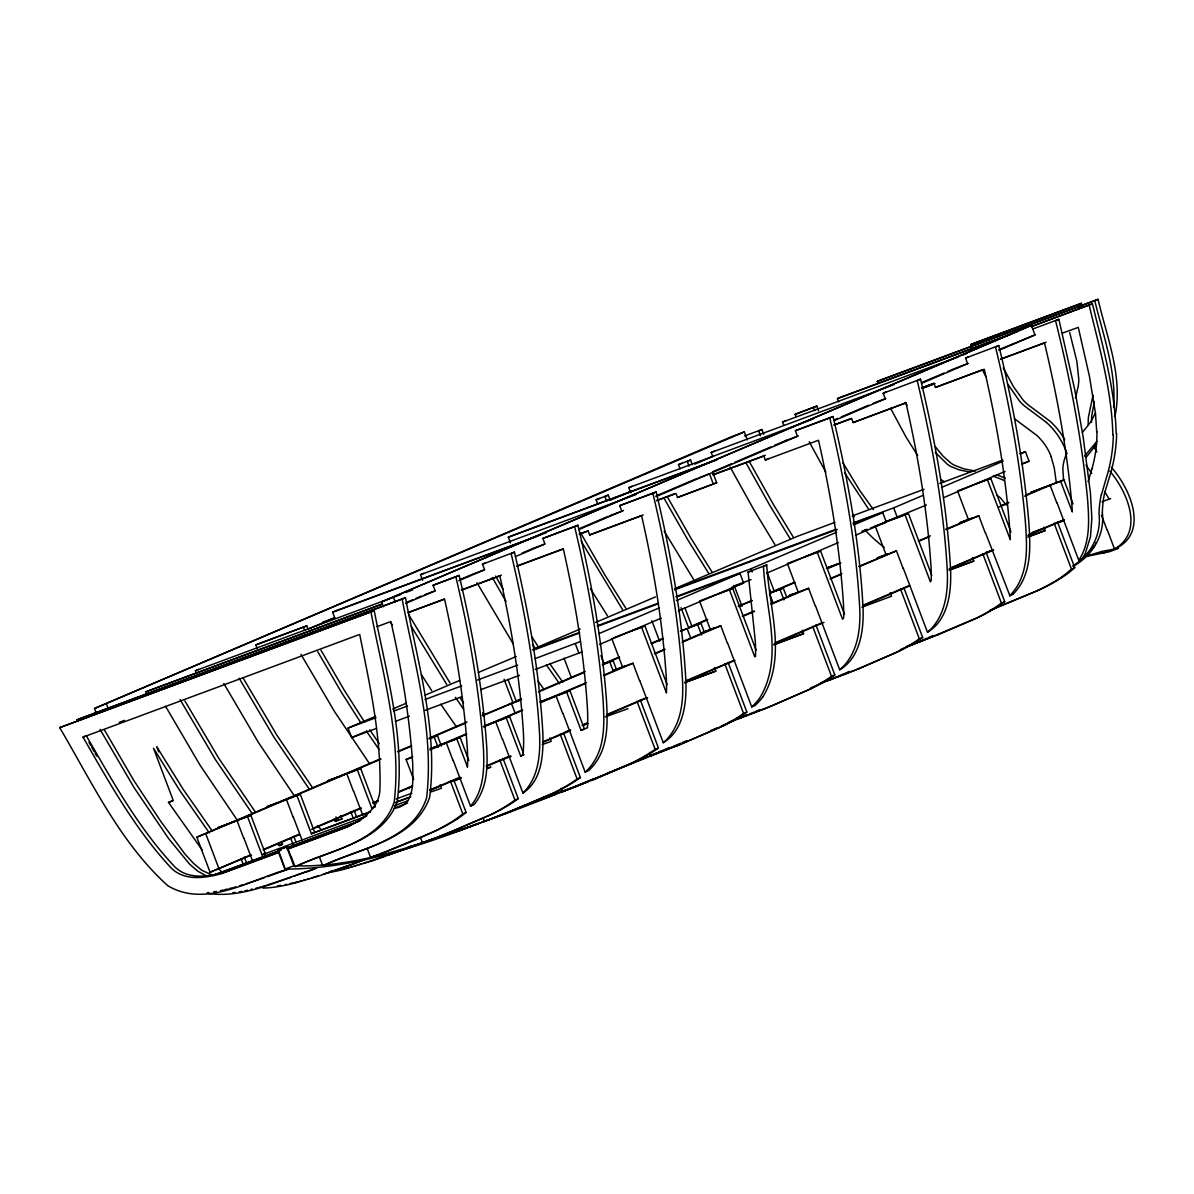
<?xml version="1.0" encoding="UTF-8"?>
<svg xmlns="http://www.w3.org/2000/svg" width="1194" height="1194" viewBox="0 0 1194 1194"><rect width="100%" height="100%" fill="white"/><g stroke="black" fill="none" stroke-linecap="round" stroke-linejoin="round"><path stroke-width="1.5" d="M1102.301 512.33C1105.151 534.599 1092.689 555.344 1073.525 566.165M1113.629 407.423C1116.36 370.946 1103.301 335.618 1094.764 300.694L1098.047 299.291C1106.569 336.215 1122.196 374.14 1115.703 412.602A51.864 48.566 66.9 0 1 1114.509 416.646M522.823 754.892L520.703 756.101L506.271 717.878L509.554 716.475L523.345 752.951M1093.017 395.229L1088.435 417.184A52.029 48.73 66.9 0 0 1088.301 425.362M1094.376 401.572L1091.719 415.781A52.029 48.73 66.9 0 0 1091.525 422.303M1101.435 494.704L1106.36 477.839A153.653 143.907 66.9 0 0 1113.36 434.914M1075.481 397.975L1078.122 386.737A45.432 42.551 66.9 0 0 1078.794 379.319L1076.854 361.289L1069.705 332.499M1091.853 469.033L1088.092 481.54M1062.451 333.096L1078.286 327.395L1089.406 376.11L1095.435 412.975L1090.704 422.064L1082.421 432.422M1066.72 453.571L1065.705 455.884A40.745 38.163 66.9 0 0 1062.824 468.675L1063.585 480.391M1086.033 457.436L1096.614 444.108M1078.764 560.299C1090.495 542.598 1089.047 520.151 1087.63 499.943C1081.928 439.437 1070.272 379.632 1055.571 320.708L1058.869 319.305L1074.824 390.095L1083.152 436.989L1090.406 492.779L1091.853 518.375L1090.48 536.793L1085.316 553.3L1082.062 558.896L1078.764 560.299L1057.003 502.674M1084.51 456.138L1096.958 441.347M762.742 697.057C787.264 657.461 768.996 607.895 766.742 564.956L748.071 572.06L755.354 641.805A175.712 164.563 66.9 0 1 755.489 656.461M470.54 806.174C484.257 790.144 484.421 767.638 483.391 747.698C479.451 690.042 469.212 632.984 455.839 576.821L459.123 575.418C472.496 631.581 482.749 688.639 486.689 746.295C487.719 766.235 487.555 788.741 473.824 804.771L470.54 806.174L453.198 760.294M1072.66 565.941C1090.779 555.076 1101.555 534.882 1099.002 513.733A101.147 94.729 66.9 0 1 1101.271 494.659M522.927 793.025C538.897 777.578 540.539 753.832 539.509 732.952C535.867 672.416 525.076 612.507 511.136 553.553L514.42 552.15C528.449 611.641 539.419 672.118 542.852 733.22C543.509 754.011 542.121 780.712 522.927 793.025L502.599 739.22M985.632 533.121L1009.84 595.582A60.327 56.491 66.9 0 0 1017.228 586.164C1028.676 566.911 1026.84 543.419 1025.392 521.987C1020.243 462.944 1009.467 404.527 995.497 346.976L998.796 345.573C1012.915 403.766 1023.795 462.839 1028.84 522.554C1030.168 543.36 1031.676 566.135 1020.512 584.747A60.327 56.491 66.9 0 1 1013.124 594.164M1013.139 594.179L1009.408 596.03M585.194 772.234L585.747 771.697A63.61 59.581 66.9 0 0 592.925 763.294C605.448 744.952 604.313 721.474 603.089 700.311C598.597 641.73 588.254 583.747 574.627 526.644L577.911 525.241C591.687 582.956 602.134 641.581 606.507 700.818C607.627 721.37 608.418 744.131 596.194 761.876A63.61 59.581 66.9 0 1 589.03 770.279L585.194 772.234L562.986 713.445M1070.719 569.657L1074.719 567.598L1057.377 521.718M1074.719 567.598L1074.018 568.254A90.251 84.52 66.9 0 1 1065.764 574.956L1065.555 575.12A194.98 182.607 66.9 0 1 1041.258 588.896M663.282 742.713C681.013 727.37 683.669 702.251 682.505 680.252C678.834 617.164 667.431 554.747 652.894 493.331L656.178 491.928C670.804 553.897 682.416 616.88 685.863 680.55C686.729 702.565 683.908 730.28 663.282 742.713L639.82 680.67M927.484 632.253C945.663 616.805 948.439 591.269 947.2 568.926C943.454 505.361 931.932 442.467 917.246 380.587L920.544 379.185C935.305 441.631 947.036 505.077 950.558 569.239C951.514 591.612 948.499 619.671 927.484 632.253L903.306 568.254M839.695 669.804C857.531 654.79 860.799 629.939 859.71 608.015C856.217 543.852 844.516 480.376 829.77 417.93L833.054 416.527C847.889 479.525 859.799 543.554 863.053 608.298C863.844 630.268 860.307 657.625 839.695 669.804L815.472 605.716M453.69 779.622L466.093 812.442L462.451 814.129A108.55 101.669 66.9 0 1 454.302 820.129L453.168 820.89A209.965 196.637 66.9 0 1 435.482 830.815M466.093 812.442L465.735 812.726A108.55 101.669 66.9 0 1 457.586 818.726M1087.689 553.538L1085.674 555.12M503.137 758.653L518.226 798.622L514.584 800.293A132.459 124.057 66.9 0 1 505.614 806.383L505.48 806.487A229.009 214.472 66.9 0 1 489.644 815.204L450.72 832.084M518.226 798.622L517.883 798.89A132.459 124.057 66.9 0 1 508.913 804.98L508.763 805.084A229.009 214.472 66.9 0 1 492.943 813.801L440.899 835.904M1000.632 603.612L1004.706 601.612L986.035 552.21M1004.706 601.612L1003.93 602.209A134.683 126.146 66.9 0 1 995.826 607.731M640.283 699.893L658.431 747.951L654.849 749.578A201.562 188.771 66.9 0 1 631.387 763.19M1062.257 576.523L1062.481 576.374A90.251 84.52 66.9 0 0 1070.734 569.672M366.901 815.592L364.424 817.323M742.608 714.146L746.862 712.057L728.086 662.386M746.862 712.057L745.907 712.743A155.474 145.608 66.9 0 1 737.444 718.176L737.161 718.355M815.95 624.999L834.815 674.938L830.696 676.938A207.681 194.503 66.9 0 1 808.219 689.878L771.249 706.161M833.979 675.535L834.815 674.938M457.601 818.741L456.451 819.487A209.965 196.637 66.9 0 1 438.765 829.412L417.213 839.248L377.752 854.919M363.528 817.905L360.678 819.696M995.826 607.731L994.542 608.522A234.233 219.383 66.9 0 1 978.214 617.432L920.35 641.685M913.216 643.566L912.888 643.76A244.695 229.158 66.9 0 1 899.246 651.163L852.635 671.237M359.663 820.308L348.603 826.308L287.799 848.889M1107.256 529.793L1114.524 549.031C1144.792 531.673 1127.091 491.465 1109.793 471.078M435.497 830.86L384.931 852.188M631.462 763.324L591.552 780.622M634.745 761.921L574.15 787.339M720.221 727.176L680.117 744.563M811.562 688.595L764.861 708.684M1038.034 590.463L990.244 610.328M1041.332 589.045L989.96 610.283M928.604 637.447L933.066 635.506M910.709 644.67L915.171 642.73M919.678 641.342L927.111 638.103M906.231 646.596L909.216 645.312M918.186 641.984L908.947 645.969L937.574 634.909M906.186 647.163L919.843 641.715M900.291 649.685L904.768 647.775M96.311 713.281L94.505 708.505L732.34 436.362L744.295 431.929L747.31 439.885M94.505 708.505L744.295 431.929M77.535 721.325L76.804 719.952L80.088 718.534L405.467 597.776C417.781 663.043 438.198 730.489 429.631 797.398C414.273 841.128 359.17 847.919 322.783 865.904L319.38 856.919M283.157 871.187L289.023 868.844C251.397 879.217 206.368 908.664 167.891 885.784C120.146 842.785 91.893 782.189 59.7 727.639L374.259 610.686C386.005 673.028 405.482 737.444 397.259 801.323C383.17 841.979 332.365 849.068 298.351 865.381M796.01 416.318L795.025 414.378L816.8 406.109L818.606 410.885M147.086 694.595L146.026 691.819L149.325 690.401L382.334 603.925M196.488 673.52L195.428 670.729L198.726 669.327M257.397 649.148L255.815 644.969L259.098 643.566L306.768 625.88L307.977 629.059M308.977 628.76L334.693 617.776L332.663 612.194L335.947 610.776L546.359 532.688M422.586 580.284L420.482 574.717L423.78 573.314M510.42 542.822L508.301 537.24L511.599 535.837L716.788 459.675M597.716 503.958L596.134 499.779L599.433 498.376M680.043 468.824L678.476 464.645L681.759 463.242M610.03 499.883L608.224 495.107L604.925 496.51L606.731 501.286M692.356 464.75L690.55 459.974L687.266 461.377L689.072 466.153M763.712 434.303L761.906 429.527L758.623 430.944L760.429 435.72M795.025 414.378L816.8 406.109M877.933 382.841L877.247 381.423L880.545 380.02L1098.047 299.291M630.775 492.749L628.85 487.63L632.133 486.227M712.475 455.914L711.176 452.496L714.475 451.093M783.742 425.243L782.548 422.064L785.831 420.646M838.636 401.826L837.427 398.632L840.725 397.229L1017.273 331.708M255.815 644.969L306.768 625.88M972.006 347.32L970.767 344.573L974.065 343.171L1081.376 303.336L1082.257 306.216M610.746 500.002L631.313 491.227M694.759 464.153L713.624 456.108M970.767 344.573L1081.376 303.336M383.378 606.731L381.573 601.955L1031.362 325.38L1034.974 334.932L998.975 350.29M381.573 601.955L1031.362 325.38M424.422 594.836L435.198 590.836L433.094 585.269L459.123 575.418M472.272 574.329L484.6 569.762L482.495 564.18L485.779 562.777M532.658 548.568L544.971 544.001L542.867 538.419L577.911 525.241M609.507 515.778L621.82 511.211L619.716 505.644L656.178 491.928M785.159 440.84L797.473 436.273L795.368 430.691L833.054 416.527M872.978 403.378L885.306 398.796L883.202 393.229L886.485 391.826M955.319 368.245L967.633 363.663L965.528 358.096L968.827 356.693M1031.467 326.619L1092.45 303.798C1102.734 346.454 1115.092 389.334 1116.166 433.482M59.7 727.639L374.259 610.686M76.804 719.952L405.467 597.776M279.292 852.217L221.95 873.501C204.875 878.291 183.249 881.545 169.966 866.71C134.653 828.337 108.878 782.1 83.013 737.131L86.311 735.728C112.4 780.891 138.131 827.576 173.921 865.919C187.249 880.217 208.457 876.694 225.248 872.098L279.112 852.113M407.467 602L412.617 599.791M416.049 598.328L421.183 596.134M460.63 579.314L470.914 574.926M522.345 552.986L532.643 548.583M578.926 528.838L608.074 516.405M656.088 495.913L697.236 478.361M712.669 471.779L731.534 463.735M734.967 462.272L770.966 446.899M774.399 445.437L786.398 440.317M834.412 419.84L837.83 418.378M841.263 416.915L868.695 405.214M921.858 382.528L944.141 373.021M947.573 371.558L954.424 368.633M999.005 349.618L1034.974 334.932M405.721 603.403L434.87 590.97M458.869 580.732L484.585 569.762M515.45 556.583L544.598 544.151M578.896 529.524L623.477 510.495M656.043 496.6L798.353 435.885M834.367 420.527L885.799 398.572M921.813 383.214L968.11 363.454M579.433 534.211L588.164 530.972L589.672 534.942L643.178 514.913M656.76 500.629L675.998 493.495L677.505 497.48L716.684 482.749L712.758 472.406M713.131 474.839L763.817 456.018L765.324 460.003L768.623 458.6M834.188 425.034L851.65 418.557L853.158 422.542L905.873 402.781M921.753 387.96L933.977 383.423L935.484 387.408L982.349 369.827M677.505 497.48L716.684 482.749M202.353 850.232L168.488 802.413L171.772 801.01M376.14 728.534L351.663 737.608L348.066 728.056L375.498 716.34M392.662 709.027L406.378 703.176M425.243 695.117L459.556 680.49M478.421 672.431L516.226 656.506M533.972 648.73L580.165 629.029M595.567 622.462L655.446 596.91M674.983 588.567L798.159 536.016L834.875 522.39M351.663 737.608L367.11 731.026M535.106 658.625L580.463 641.506M599.328 633.462L659.372 607.85M676.52 600.522L739.996 573.448L743.593 583L678.416 610.806M675.804 596.657L750.966 568.762L836.516 532.27M853.62 524.972L882.709 512.554L886.321 522.106L855.516 535.255M853.471 522.793L893.679 507.868L922.768 495.465M941.588 487.436L1003.184 461.153M1020.288 453.854L1025.422 451.66L1029.034 461.227L1022.183 464.138M748.071 572.06L751.429 571.09M766.742 564.956L763.444 566.359C765.697 609.313 783.98 658.879 759.459 698.46A68.162 63.834 66.9 0 1 751.727 706.863L727.653 643.193M535.225 669.476L582.359 651.79M599.507 644.476L661.267 618.134M766.548 573.21L838.412 542.554M885.053 521.972L926.38 505.017M943.484 497.719L1005.079 471.436M613.388 637.82L644.924 625.925L667.118 684.655M683.117 641.342L713.684 628.223L701.415 632.954L710.385 629.626L699.55 600.97L732.758 588.463L756.086 650.193M798.219 592.149L787.383 563.493L820.576 550.986L844.561 614.447M876.874 525.405L908.41 513.524L931.738 575.254M971.662 518.151L959.409 522.882L968.379 519.554L957.543 490.898L990.736 478.391L1010.99 531.972M251.576 855.023L210.069 872.247L196.831 837.218L228.039 823.89M231.472 822.427L277.441 802.816M280.874 801.353L337.827 777.055M341.26 775.593L380.528 758.832M397.602 751.548L411.258 745.728M429.915 737.758L467.048 721.922M482.242 715.43L511.465 703.46L515.077 713.012M516.047 701.012L521.121 698.848M539.688 690.923L585.269 671.476M603.88 663.536L619.074 657.058M651.148 643.372L662.954 638.327M690.147 626.731L707.311 619.417M738.191 606.239L751.907 600.388M772.399 591.642L794.488 582.224M826.755 568.448L831.845 566.284M196.831 837.218L237.024 820.562L243.636 838.084M240.442 819.099L286.426 799.487L293.037 816.994M289.843 798.025L346.797 773.727L353.424 791.234M350.23 772.264L380.961 759.145M398.035 751.862L411.691 746.041M428.765 738.758L465.899 722.907M482.779 715.713L511.465 703.46M504.107 679.282L513.032 702.878L521.644 699.117M538.524 691.923L584.105 672.476M604.403 663.804L619.596 657.327M651.67 643.641L663.491 638.611M680.371 631.402L687.117 628.522L690.729 638.074M681.043 607.701L688.684 627.94L707.699 619.746M738.579 606.567L752.31 600.716M769.742 589.433L771.025 592.806L794.965 582.508M827.233 568.747L840.815 562.941M247.546 816.651L250.844 815.248L265.277 853.456L261.993 854.874L247.546 816.651L217.651 827.74L250.844 815.248M296.948 795.577L300.246 794.159L314.679 832.382L311.395 833.785L296.948 795.577L267.053 806.666L300.246 794.159M357.334 769.802L360.618 768.399L375.065 806.622L371.767 808.025L357.334 769.802L327.425 780.906L360.618 768.399M429.691 738.683L437.467 735.623L441.407 746.041M616.402 669.356L613.119 660.67L609.836 662.073L613.104 670.759M688.684 627.94L700.953 623.208L704.236 631.895M771.025 592.806L783.279 588.075L786.562 596.761M792.532 594.075L789.249 595.493L808.607 588.299L815.233 605.821M413.706 779.533L406.139 759.518L412.706 756.712M430.795 748.996L437.362 746.19M440.78 744.743L466.332 733.832M483.361 726.579L486.764 725.116M490.197 723.654L522.017 710.087M540.449 702.221L547.15 699.356M550.568 697.893L586.433 682.595M603.507 675.311L625.85 665.7M654.431 653.581L664.551 649.267M742.25 616.119L754.071 611.074M770.951 603.88L799.637 591.627M830.069 578.642L841.889 573.598M858.77 566.404L896.44 550.822L903.052 568.344M918.335 540.986L930.35 535.867M945.782 529.27L978.781 515.704L985.393 533.211M1000.408 505.972L1008.9 502.346M1025.87 495.107L1041.168 488.585M429.9 749.877L446.332 742.862L452.959 760.384M449.765 741.399L466.779 734.146M483.809 726.877L495.734 721.788L502.361 739.31M499.167 720.325L522.614 710.326M541.031 702.46L556.12 696.027L562.732 713.549M559.538 694.565L585.15 683.64M603.94 675.625L632.969 663.237L639.581 680.759M654.954 653.864L665.088 649.536M681.968 642.342L720.788 625.775L727.4 643.282M742.787 616.388L754.593 611.343M771.473 604.149L808.607 588.299M830.606 578.911L840.74 574.598M859.307 566.672L896.44 550.822M918.738 541.315L929.022 536.927M946.185 529.614L978.781 515.704M999.184 506.987L1007.676 503.375M1024.661 496.122L1050.138 485.257L1056.75 502.778M430.288 748.817L460.153 737.549L468.854 760.578M566.643 692.117L569.941 690.714L584.388 728.937L581.09 730.34L566.643 692.117L540.061 701.982M1063.958 479.943L1030.765 492.435L1063.958 479.943L1073.018 503.898M210.069 872.247L249.456 855.441M263.158 849.591L299.142 834.248M314.559 827.666L360.797 807.935M372.797 802.816L377.931 800.622M398.483 791.846L412.184 786.01M263.575 849.919L299.545 834.561M311.53 829.457L361.215 808.263M373.2 803.144L378.334 800.95M398.886 792.174L412.602 786.339M335.201 820.994L338.499 819.591A157.459 147.459 66.9 0 1 335.887 816.98M279.097 845.367L282.724 844.248M429.661 790.174L458.78 777.742M486.182 766.055L508.45 756.548M542.718 741.937L570.12 730.235M582.105 725.116L587.254 722.937M607.806 714.161L645.491 698.087M686.595 680.535L732.847 660.804M775.667 642.536L821.92 622.805M863.038 605.268L909.276 585.538M950.394 568.001L993.214 549.718M1029.183 534.375L1056.6 522.688M430.064 790.488L460.899 777.339M486.585 766.369L510.569 756.145M543.121 742.25L570.523 730.564M582.508 725.445L587.657 723.251M606.492 715.221L647.611 697.669M685.296 681.595L734.967 660.401M774.369 643.596L824.039 622.402M863.441 605.597L909.694 585.866M949.081 569.045L993.617 550.046M1027.885 535.434L1063.854 520.077M520.703 756.101L524.002 754.698M367.334 848.874L370.633 857.591L373.916 856.188M413.109 846.352L416.407 844.949L409.512 847.68M420.497 837.74L422.437 842.889L425.736 841.486M1114.524 549.031C1149.822 533.479 1130.3 488.376 1111.345 467.302M506.763 812.995L552.897 793.294A238.143 223.039 66.9 0 0 567.717 785.204A143.22 134.131 66.9 0 0 577.105 778.981L580.388 777.563L563.449 732.743M751.727 706.908L755.026 705.505M483.242 818.233L484.466 821.472L491.495 818.666M859.008 668.715L895.963 652.581A244.695 229.158 66.9 0 0 909.604 645.178L909.918 644.969A149.847 140.34 66.9 0 0 919.335 638.85L922.634 637.432L903.768 587.523M561.15 788.264L562.464 791.741L573.568 787.413M291.202 857.322L287.217 846.755L277.65 850.009L284.873 869.113L293.843 865.784C360.454 868.023 423.93 842.069 485.928 820.845C549.165 798.264 610.791 771.533 673.297 747.101M731.295 721.31L746.548 714.803M821.173 682.968L831.621 678.505M748.056 714.654L727.146 723.564M749.548 714.027L754.026 712.117M755.518 711.475L759.996 709.564M810.741 687.908L815.218 685.998M816.711 685.371L837.606 676.446M839.098 675.819L843.576 673.909M845.068 673.267L849.546 671.356M710.728 730.549L716.698 728.012M721.176 726.101L725.654 724.206M664.386 749.653L668.864 747.772M673.356 746.325L680.834 743.175M682.326 742.549L686.819 740.653M649.417 755.921L656.909 752.787M658.401 752.16L662.894 750.28M665.879 749.459L650.909 755.712L649.596 752.429M667.371 748.832L671.864 746.951M643.342 758.459L647.894 756.548M626.954 765.264L641.939 759.041M620.955 767.742L625.447 765.876M611.955 771.443L619.447 768.354M605.955 773.906L610.447 772.055M589.433 780.637L593.94 778.801M587.926 781.234L574.389 786.697M572.881 787.309C479.943 820.711 385.438 868.919 284.873 869.113M937.454 635.059L974.931 618.865A234.233 219.383 66.9 0 0 991.274 609.955L992.527 609.149A134.683 126.146 66.9 0 0 1000.647 603.627M859.173 668.55L842.143 675.282M771.399 705.997L761.488 709.997M676.864 745.847L723.519 725.773A245.233 229.681 66.9 0 0 737.176 718.37M450.854 831.919L437.392 837.263M673.506 747.145L680.162 744.429M852.561 671.132L838.397 676.714M757.981 711.34L764.787 708.594M676.789 745.743L650.849 755.757M503.316 814.338L556.195 791.891A238.143 223.039 66.9 0 0 571.001 783.801A143.22 134.131 66.9 0 0 580.403 777.578M588.269 781.786L562.464 791.741M754.354 712.743L761.279 709.937M506.614 812.935L492.182 818.577M750.593 714.176L757.653 711.326M433.735 838.651L440.676 835.845M503.032 814.308L484.466 821.472M841.68 675.311L830.472 679.699M384.692 852.128L373.961 856.337M746.698 715.654L753.892 712.773M429.959 840.083L435.765 837.725M837.785 676.789L826.621 681.147M749.981 714.236L738.802 718.609L745.952 715.758M426.034 841.546L433.243 838.666M322.783 865.904C358.543 848.725 412.676 841.218 426.601 797.801C434.407 731.146 414.631 664.148 402.169 599.179M370.633 857.591L377.244 854.934M422.437 842.889L429.333 840.143M877.247 381.423L1094.764 300.694M1031.258 326.514L1092.45 303.798M837.427 398.632L1010.497 334.41M744.608 435.959L761.906 429.527M782.548 422.064L958.185 356.857M961.483 355.454L966.707 353.514M1032.78 328.992L1058.869 319.305M678.476 464.645L690.55 459.974M711.176 452.496L894.007 384.647M965.528 358.096L998.796 345.573M596.134 499.779L608.224 495.107M628.85 487.63L813.233 419.019M883.202 393.229L920.544 379.185M508.301 537.24L716.967 459.794M795.368 430.691L829.77 417.93M921.559 387.856L933.783 383.319M922.44 388.11L934.618 383.587M1000.781 359.021L1046.063 342.23M420.482 574.717L635.924 494.57M922.619 388.214L934.812 383.692M1000.975 359.14L1044.511 342.976C1057.347 397.05 1067.511 451.914 1072.063 507.346A216.89 203.129 66.9 0 1 1072.302 511.972L1060.66 481.346M833.979 424.93L851.441 418.452M935.484 387.408L984.289 369.289C996.811 423.795 1006.452 479.137 1010.139 535.002A209.01 195.741 66.9 0 1 1010.288 539.658L987.453 479.794M332.663 612.194L537.837 536.031M619.716 505.644L652.894 493.331M699.072 477.675L709.475 473.809L713.385 484.152M712.922 474.734L765.369 455.272M853.158 422.542L905.977 402.93C918.261 456.959 927.499 511.823 931.036 567.15A181.533 170.011 66.9 0 1 931.216 580.508L930.38 581.806L905.112 514.927M542.867 538.419L574.627 526.644M322.44 622.328L334.768 617.761M195.428 670.729L400.617 594.582M405.647 592.522L412.602 589.94M482.495 564.18L514.42 552.15M765.324 460.003L818.502 440.273C830.77 494.301 839.979 549.165 843.486 604.507A181.309 169.802 66.9 0 1 843.651 617.865L842.561 619.283L817.278 552.389M656.566 500.525L674.043 494.032M146.026 691.819L382.513 604.03M433.094 585.269L455.839 576.821M579.224 534.106L587.97 530.852M589.672 534.942L641.611 515.674C653.76 569.225 662.879 623.626 666.342 678.476A174.115 163.071 66.9 0 1 666.461 692.983L641.626 627.343M518.166 565.568L563.165 548.867M516.599 566.329L563.344 548.986C575.254 601.761 584.164 655.357 587.493 709.385A157.459 147.459 66.9 0 1 587.433 727.415M461.362 590L501.39 575.15M461.541 590.12L499.838 575.911C511.48 627.551 520.166 679.998 523.405 732.877A138.534 129.743 66.9 0 1 522.972 754.921M409.542 611.985L444.362 599.06M407.99 612.731L444.556 599.164C455.824 649.133 464.257 699.878 467.466 751.026M119.251 722.34L124.475 720.4M376.976 626.686L390.901 621.522C401.512 668.267 409.393 715.728 412.706 763.578C412.617 779.473 416.094 806.099 393.871 808.353M83.013 737.131L359.692 634.447C369.931 685.431 381.483 737.355 379.901 789.652C379.334 809.144 360.946 820.278 345.32 827.711L287.978 848.994M852.352 515.898L924.037 489.301M939.768 483.466L1002.691 460.108M1020.183 453.616L1025.422 451.66M675.162 588.985L835.994 529.285M674.685 589.776L837.248 529.42M852.994 523.584L882.709 512.554M1022.034 463.809L1029.034 461.227M975.782 483.943L990.736 478.391M532.449 649.864L579.657 632.357M597.134 625.865L658.312 603.149M533.703 650.014L579.165 633.148M598.388 625.999L657.819 603.94M677.058 596.806L739.996 573.448M885.142 522.151L908.41 513.524M861.844 531.196L867.083 529.255M870.575 527.957L886.321 522.106M805.622 556.538L820.576 550.986M348.066 728.056L376.035 717.669M393.513 711.191L407.497 705.997M424.974 699.505L461.69 685.878M477.421 680.043L517.629 665.118M733.594 586.105L751.086 579.612M731.37 587.538L743.593 583M717.803 594.015L732.758 588.463M168.488 802.413L173.309 800.622L153.489 748.205L179.772 790.518L209.278 832.86M629.969 631.477L644.924 625.925M395.378 721.385L409.363 716.206M425.094 710.355L461.794 696.729M481.033 689.595L519.494 675.326M828.069 567.493L840.233 562.941M826.427 568.284L839.725 563.344M783.279 588.075L774.309 591.403L767.309 572.851M700.953 623.208L691.983 626.537L684.968 607.985M887.843 553.837L877.068 558.016L886.038 554.688L875.202 526.017M681.147 630.745L687.117 628.522M602.358 664.849L613.119 660.67M508.913 704.221L511.913 703.117M520.808 699.803L516.33 701.475L508.047 679.55M513.032 702.878L520.509 700.102M711.818 629.104L720.788 625.775M429.989 738.385L437.467 735.623M624.358 666.252L613.597 670.431L622.567 667.103L611.731 638.432M623.984 666.565L632.969 663.237M541.703 701.191L569.941 690.714M484.645 725.728L509.554 716.475M484.674 725.892L506.271 717.878M430.258 748.653L460.153 737.549M406.139 759.518L412.124 757.294M1102.047 501.764L1110.659 498.57M1058.302 521.957L1064.287 519.733M1032.213 532.434L1042.69 528.554M1056.66 523.36L1063.645 520.763M1029.332 536.375L1045.019 530.554M985.975 552.643L992.945 550.061M1027.78 537.121L1045.198 530.658L1043.884 527.181M949.275 570.045L973.662 561.001M949.454 570.15L973.841 561.105L972.528 557.628M861.904 607.224L891.515 596.239L890.202 592.761M773.876 644.581L803.487 633.596M774.07 644.7L803.681 633.701L802.368 630.238M686.057 682.058L715.669 671.058M684.505 682.819L715.863 671.177L714.549 667.7M755.459 656.476L754.727 656.745L729.459 589.866M565.329 731.922L570.553 729.982M582.747 725.459L587.97 723.519M605.194 716.937L628.029 708.654M335.648 821.442L342.051 818.875M371.767 808.025L375.259 806.741M396.154 798.98L411.84 793.159M502.42 759.533L511.122 756.309M542.285 744.549L551.18 741.429L549.867 737.967M581.09 730.34L587.493 727.773M314.679 832.382L370.424 811.696M396.557 801.995L410.482 796.831M452.287 781.309L459.257 778.727M487.137 768.384L490.615 767.085M279.426 845.65L281.486 844.889M311.395 833.785L370.618 811.801M395.005 802.756L410.676 796.935M429.84 789.831L440.287 785.951M452.481 781.413L461.197 778.189M487.316 768.488L490.809 767.19M261.993 854.874L366.498 816.069M394.378 805.726L408.303 800.562M430.765 792.04L441.407 788.279L440.093 784.801M277.65 850.009L287.217 846.755M280.65 850.203L212.83 875.366L201.711 870.232L193.547 863.411L184.727 853.8L160.877 821.562L133.594 780.145L104.281 729.668M287.605 847.621L360.633 820.502M395.423 807.592L407.587 803.084M213.01 875.486L280.829 850.307M287.784 847.725L359.081 821.263M286.858 848.83L291.351 847.173M310.559 870.426L316.738 867.963L306.962 871.739M728.892 722.086L732.758 720.669M640.954 759.235L644.82 757.817L637.671 760.638M405.572 849.128L412.796 846.277M548.583 796.682L556.434 793.801L542.703 799.025M283.008 871.053L267.471 876.62M310.261 870.336C277.112 881.038 242.666 899.007 206.86 893.261M350.484 865.008L364.588 859.65L346.932 866.292M547.3 797.144L542.195 799.01M408.87 847.725L372.901 860.62L344.096 869.262A229.009 214.472 66.9 0 1 326.38 872.993M466.824 827.785L478.421 823.532L459.794 830.531M306.783 871.605L294.022 876.157M541.404 799.502L527.106 804.622M405.064 849.098L387.916 855.217M465.57 828.233L410.587 846.725M350.215 864.889L319.947 875.65L294.664 883.142M538.509 800.323L540.927 799.458M346.782 866.128L328.514 872.486M459.481 830.427L424.691 842.158M264.665 877.605L245.471 883.993M291.097 877.187L266.844 885.142M384.826 856.277L363.648 863.247M1086.734 555.941L1102.316 551.315L1118.524 548.344L1109.554 551.673L1085.436 556.658M323.231 874.247L325.828 873.381M318.305 875.844L311.5 877.948M243.427 884.62L239.531 885.799M359.2 864.59L361.379 863.934M418.004 844.158L420.154 843.531M307.336 879.187L309.38 878.59M262.919 886.306L264.844 885.739M355.021 865.799L357.081 865.217M234.143 887.336L235.89 886.844M259.217 887.351L261.038 886.844M413.885 845.322L415.915 844.755M303.425 880.291L305.351 879.754M351.096 866.889L353.021 866.351M410.005 846.367L411.915 845.859M406.706 847.77L408.617 847.262M299.724 881.276L301.545 880.799M232.457 887.799L229.218 888.634M255.74 888.276L257.456 887.829M349.215 867.381L347.394 867.859A229.009 214.472 66.9 0 1 345.603 868.277M227.651 889.023L224.651 889.724M250.859 889.485L252.441 889.112M223.203 890.052L220.383 890.649M247.785 890.187L244.845 890.799M1108.495 551.091L1106.137 551.494M1105.196 552.494L1101.077 553.15M241.994 891.351L239.233 891.843M216.323 891.411L213.726 891.843M277.501 885.784L278.038 885.709A209.965 196.637 66.9 0 0 280.829 885.321M235.263 892.44L232.711 892.754M207.592 892.634L208.786 892.515M262.814 888.067L263.262 888.067A108.55 101.669 66.9 0 0 273.381 887.276L274.739 887.127A209.965 196.637 66.9 0 0 294.649 883.082M975.408 471.063L964.036 468.899L954.454 465.257A34.954 32.731 66.9 0 1 950.827 463.033L943.021 456.123L935.409 446.795M970.394 472.212L959.26 469.884L951.155 466.66A34.954 32.731 66.9 0 1 947.529 464.451L935.29 452.377M996.378 474.705L1005.303 478.122M993.095 476.107L1002.02 479.525A40.745 38.163 66.9 0 1 1004.348 480.794M206.129 875.724L197.786 871.202L189.518 864.083L168.608 838.561L134.086 787.637L100.102 729.459M1046.511 422.452L1025.079 406.423A45.432 42.551 66.9 0 1 1019.661 401.259L1007.96 384.334M222.039 872.083L218.308 868.575M264.158 853.411L265.128 854.367M321.484 829.994L317.425 825.576M873.366 509.539L859.546 490.212L842.845 462.615M868.471 508.913L844.77 473.033M852.561 514.405L854.367 516.838M212.562 831.457L183.055 789.1L156.787 746.802L158.698 751.877M255.098 811.607L218.845 758.399L184.891 700.923M251.8 813.01L215.547 759.802L180.13 699.669M312.679 787.906L277.023 735.429L243.188 678.162M309.38 789.309L273.739 736.832L239.158 678.252M237.86 821.039L200.174 765.369L165.548 706.266M562.852 682.326L549.643 663.476M559.553 683.729L546.359 664.879M294.008 795.323L258.322 742.325L223.815 683.49M1091.764 473.466L1086.003 464.959M544.031 689.505L538.151 681.132M456.347 726.698L440.765 704.236M368.991 762.936L334.305 711.206L300.948 654.342M378.961 749.325L366.498 731.28M463.347 708.818L455.436 697.356M379.319 743.713L369.782 729.877M463.556 702.982L460.362 698.341M917.619 455.421L905.933 436.87L890.56 408.288M364.588 722.146L344.335 690.311L321.022 650.267M361.304 723.564L341.036 691.714L317.738 651.685M625.79 608.164L604.88 574.941L580.791 533.136M622.507 609.567L581.179 541.151M537.658 645.745L531.927 636.939M532.494 644.312L534.36 647.148M450.004 682.968L408.721 614.671M446.705 684.386L411.318 626.477M607.477 615.806L590.448 588.776M431.691 690.625L421.452 674.64M711.863 571.747L691.102 538.449L667.162 496.585M708.564 573.15L687.804 539.852L663.864 497.988M693.505 579.299L664.163 531.061M513.345 644.103L476.988 582.776M793.294 537.151L773.025 503.853L749.593 462.033M789.995 538.554L769.727 505.256L746.295 463.436M774.876 544.539L753.712 509.465L730.116 467.018M1006.288 505.077L1000.691 498.152A23.701 22.208 66.9 0 0 996.93 495.391M506.032 601.448L492.301 577.463M503.137 589.358L495.6 576.06M825.815 472.152L809.189 441.75M95.057 753.19L96.744 756.175M1096.823 452.004L1093.779 446.228M390.901 622.79L392.363 625.387M91.61 747.056L94.207 751.698M88.938 742.25L90.714 745.444M80.088 718.534L80.834 719.922M905.47 402.408L907.007 405.393M1003.273 367.871L1013.646 386.975L1022.959 399.856A45.432 42.551 66.9 0 0 1028.377 405.02L1049.795 421.049A69.476 65.073 66.9 0 1 1064.749 439.676M985.766 376.528L982.707 370.289M1101.42 515.077L1107.002 529.882M1054.093 523.136L1071.421 569.001M982.752 553.613L1001.408 603.015M893.679 507.868L897.291 517.42M900.47 588.926L919.335 638.835M813.517 407.512L814.711 410.706M812.651 626.402L831.531 676.356M779.995 589.478L783.936 599.91M769.458 593.388L773.07 602.94M750.966 568.762L752.175 571.941M734.206 585.612L742.041 606.358M724.803 663.789L743.563 713.46M697.654 624.611L701.594 635.029M651.834 620.656L659.61 641.238M636.984 701.296L655.148 749.354M600.97 655.581L604.149 663.998M575.314 643.7L578.926 653.252M564.016 658.133L571.135 676.998M560.165 734.146L577.09 778.966M482.66 712.758L483.958 716.191M499.838 760.056L514.942 800.025M456.869 738.952L467.436 766.906M393.527 597.507L395.333 602.283M434.183 737.026L438.123 747.444M450.392 781.025L462.794 813.845M303.47 627.283L304.679 630.462M353.663 791.144L362.782 815.278M354.155 810.487L356.767 817.397M350.872 811.89L353.484 818.815M340.559 815.651L341.872 819.129M293.276 816.905L302.47 841.233M293.799 836.322L295.769 841.531M290.515 837.725L293.142 844.665M291.455 857.232L295.067 866.784C329.216 850.367 380.886 843.203 394.214 801.786C401.706 738.131 382.841 674.147 370.976 612.104M286.62 846.68L293.843 865.784M278.247 850.083L282.232 860.65M282.127 860.695L285.739 870.247M243.875 837.979L253.024 862.158M244.263 857.038L246.83 863.829M240.979 858.441L243.546 865.232M205.801 833.875L219.039 868.919M106.475 704.057L108.281 708.833M1066.854 453.317L1066.123 451.257A69.476 65.073 66.9 0 0 1046.481 422.482M1051.153 456.735L1054.242 467.809L1056.406 483.242M1078.092 304.754L1078.973 307.619M1089.152 305.201C1099.45 347.857 1111.793 390.736 1112.868 434.885M1095.435 412.975L1096.734 431.78M297.948 881.679A209.965 196.637 66.9 0 1 294.56 882.53M292.918 882.933A209.965 196.637 66.9 0 1 289.739 883.635M286.664 884.276A209.965 196.637 66.9 0 1 285.172 884.56M467.406 751.041A153.578 143.832 66.9 0 1 467.481 766.921M343.872 868.695A229.009 214.472 66.9 0 1 340.514 869.486M338.887 869.829A229.009 214.472 66.9 0 1 335.708 870.486M332.648 871.068A229.009 214.472 66.9 0 1 329.678 871.59M282.291 844.068A138.534 129.743 66.9 0 1 281.515 843.337M278.993 845.471A138.534 129.743 66.9 0 1 277.441 843.979M335.156 821.054A157.459 147.459 66.9 0 1 333.454 819.308M658.207 748.28A201.562 188.771 66.9 0 1 634.686 761.787M409.258 788.443A174.115 163.071 66.9 0 1 408.408 787.518M762.772 697.072A68.162 63.834 66.9 0 1 755.026 705.46M720.221 727.161A245.233 229.681 66.9 0 0 733.877 719.773L734.161 719.594A155.474 145.608 66.9 0 0 742.608 714.146M834.039 675.625A207.681 194.503 66.9 0 1 811.517 688.475M922.634 637.432A149.847 140.34 66.9 0 1 913.216 643.551M1062.332 576.642A194.98 182.607 66.9 0 1 1037.974 590.299M1102.361 512.33A101.147 94.729 66.9 0 1 1104.554 493.256L1109.659 476.421A153.653 143.907 66.9 0 0 1116.644 433.512M1096.958 431.795A128.325 120.176 66.9 0 1 1091.883 469.048M884.336 547.494A145.325 136.101 66.9 0 1 864.665 529.629M1095.898 542.673A31.223 29.253 66.9 0 1 1095.51 543.539M1094.629 545.27A31.223 29.253 66.9 0 1 1093.062 547.822M1092.45 548.673A31.223 29.253 66.9 0 1 1091.107 550.344M1090.361 551.18A31.223 29.253 66.9 0 1 1088.689 552.822M944.424 481.63A51.864 48.566 66.9 0 1 940.827 479.54M1014.348 418.542A62.342 58.387 66.9 0 0 1015.601 419.587L1036.288 434.989A52.476 49.148 66.9 0 1 1051.227 456.69M1104.525 491.48A108.042 101.191 66.9 0 1 1108.898 498.808"/></g></svg>
